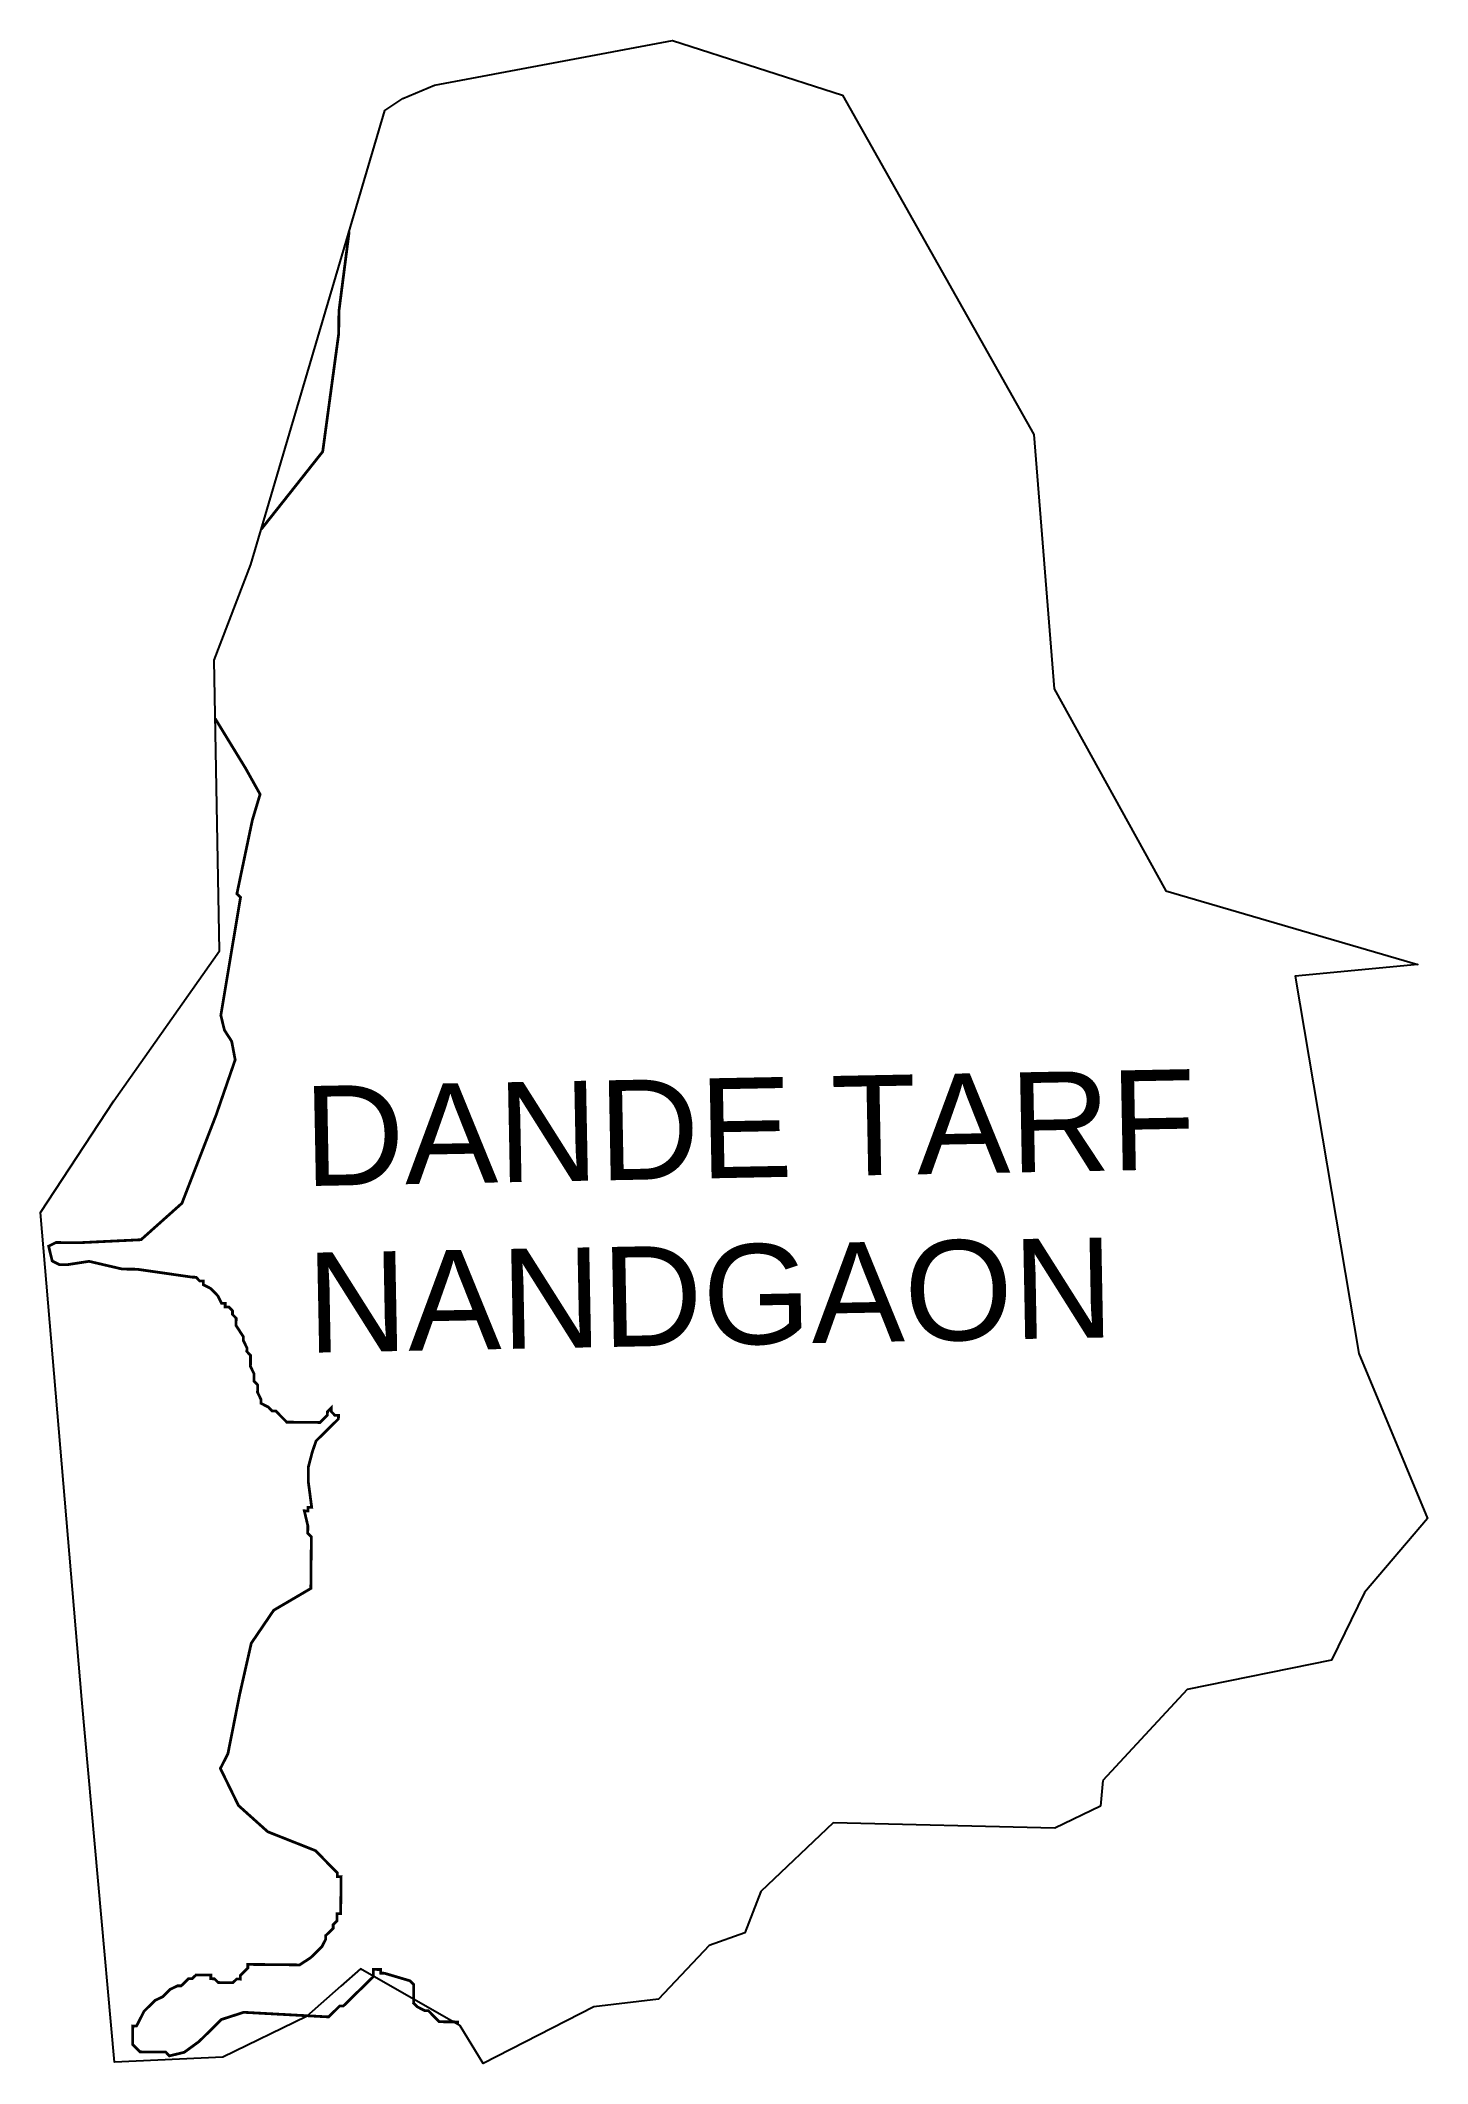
# Model space of a CAD drawing. Header units: metres. Extents: x 278833 to 280342, y 2036040 to 2038241.
import ezdxf

# ---------------------------------------------------------------- set-up
doc = ezdxf.new("R2010")
doc.units = ezdxf.units.M
for name, color, linetype in [('A-BLDG', 7, 'Continuous'), ('HAZARDS LINE', 1, 'Continuous'), ('village', 3, 'Continuous'), ('VILLAGE NAME', 250, 'Continuous')]:
    doc.layers.add(name, color=color, linetype=linetype)
doc.styles.get("Standard").update_dxf_attribs({"font": 'simplex.shx'})

msp = doc.modelspace()

# ---------------------------------------------------------------- linework, layer by layer
at = {"layer": 'A-BLDG', "color": 3, "flags": 128}
msp.add_lwpolyline([(279988.2, 2036348.1), (279985.9, 2036320)], dxfattribs=at)
at = {"layer": 'HAZARDS LINE', "lineweight": 18}
for points in [[(279073.1, 2037709, 3.01, 3.01, 0), (279139.9, 2037793.4, 3.01, 3.01, 0), (279157.3, 2037921.7, 3.01, 3.01, 0), (279157.4, 2037929.8, 3.01, 3.01, 0), (279157.4, 2037933.8, 3.01, 3.01, 0), (279157.5, 2037941.8, 3.01, 3.01, 0), (279157.5, 2037945.8, 3.01, 3.01, 0), (279168.7, 2038032.8, 3.01, 3.01, 0)], [(279286.7, 2036082.7, 3.01, 3.01, 0), (279286.7, 2036085.4, 3.01, 3.01, 0), (279282.7, 2036085.5, 3.01, 3.01, 0), (279278.7, 2036085.5, 3.01, 3.01, 0), (279274.7, 2036085.5, 3.01, 3.01, 0), (279270.6, 2036085.6, 3.01, 3.01, 0), (279266.6, 2036085.6, 3.01, 3.01, 0), (279254.7, 2036097.8, 3.01, 3.01, 0), (279250.7, 2036097.8, 3.01, 3.01, 0), (279242.7, 2036101.9, 3.01, 3.01, 0), (279238.7, 2036106, 3.01, 3.01, 0), (279238.8, 2036110, 3.01, 3.01, 0), (279238.9, 2036118, 3.01, 3.01, 0), (279238.9, 2036126.1, 3.01, 3.01, 0), (279235, 2036130.1, 3.01, 3.01, 0), (279207, 2036138.4, 3.01, 3.01, 0), (279202.9, 2036138.5, 3.01, 3.01, 0), (279203, 2036142.5, 3.01, 3.01, 0), (279199, 2036142.5, 3.01, 3.01, 0), (279195, 2036142.6, 3.01, 3.01, 0), (279194.9, 2036138.6, 3.01, 3.01, 0), (279194.9, 2036134.6, 3.01, 3.01, 0), (279190.8, 2036130.6, 3.01, 3.01, 0), (279186.8, 2036126.6, 3.01, 3.01, 0), (279178.6, 2036118.7, 3.01, 3.01, 0), (279170.5, 2036110.7, 3.01, 3.01, 0), (279162.4, 2036102.8, 3.01, 3.01, 0), (279158.4, 2036102.8, 3.01, 3.01, 0), (279154.4, 2036098.8, 3.01, 3.01, 0), (279146.2, 2036090.9, 3.01, 3.01, 0), (279054, 2036095.9, 3.01, 3.01, 0), (279029.8, 2036088.1, 3.01, 3.01, 0), (279005.5, 2036064.2, 3.01, 3.01, 0), (278989.3, 2036052.4, 3.01, 3.01, 0), (278973.2, 2036048.5, 3.01, 3.01, 0), (278969.2, 2036052.6, 3.01, 3.01, 0), (278965.2, 2036052.6, 3.01, 3.01, 0), (278961.2, 2036052.7, 3.01, 3.01, 0), (278957.2, 2036052.7, 3.01, 3.01, 0), (278953.1, 2036052.7, 3.01, 3.01, 0), (278949.1, 2036052.8, 3.01, 3.01, 0), (278945.1, 2036052.8, 3.01, 3.01, 0), (278941.1, 2036052.9, 3.01, 3.01, 0), (278937.1, 2036056.9, 3.01, 3.01, 0), (278933.2, 2036061, 3.01, 3.01, 0), (278933.2, 2036065, 3.01, 3.01, 0), (278933.2, 2036069, 3.01, 3.01, 0), (278933.3, 2036077, 3.01, 3.01, 0), (278933.4, 2036081.1, 3.01, 3.01, 0), (278937.4, 2036081, 3.01, 3.01, 0), (278945.6, 2036097, 3.01, 3.01, 0), (278949.6, 2036101, 3.01, 3.01, 0), (278953.7, 2036104.9, 3.01, 3.01, 0), (278957.7, 2036108.9, 3.01, 3.01, 0), (278965.8, 2036112.8, 3.01, 3.01, 0), (278973.9, 2036120.8, 3.01, 3.01, 0), (278982, 2036124.7, 3.01, 3.01, 0), (278986, 2036124.7, 3.01, 3.01, 0), (278990.1, 2036128.7, 3.01, 3.01, 0), (278994.1, 2036132.6, 3.01, 3.01, 0), (278998.1, 2036132.6, 3.01, 3.01, 0), (279002.2, 2036136.6, 3.01, 3.01, 0), (279006.2, 2036136.5, 3.01, 3.01, 0), (279010.2, 2036136.5, 3.01, 3.01, 0), (279014.2, 2036136.4, 3.01, 3.01, 0), (279018.2, 2036136.4, 3.01, 3.01, 0), (279018.2, 2036132.4, 3.01, 3.01, 0), (279022.2, 2036132.3, 3.01, 3.01, 0), (279026.2, 2036128.3, 3.01, 3.01, 0), (279030.2, 2036128.2, 3.01, 3.01, 0), (279034.2, 2036128.2, 3.01, 3.01, 0), (279038.2, 2036128.2, 3.01, 3.01, 0), (279042.2, 2036128.1, 3.01, 3.01, 0), (279046.3, 2036132.1, 3.01, 3.01, 0), (279050.3, 2036132, 3.01, 3.01, 0), (279050.4, 2036136.1, 3.01, 3.01, 0), (279054.4, 2036140, 3.01, 3.01, 0), (279058.5, 2036144, 3.01, 3.01, 0), (279058.5, 2036148, 3.01, 3.01, 0), (279062.5, 2036148, 3.01, 3.01, 0), (279066.5, 2036147.9, 3.01, 3.01, 0), (279070.6, 2036147.9, 3.01, 3.01, 0), (279074.6, 2036147.9, 3.01, 3.01, 0), (279078.6, 2036147.8, 3.01, 3.01, 0), (279102.7, 2036147.6, 3.01, 3.01, 0), (279106.7, 2036147.5, 3.01, 3.01, 0), (279110.7, 2036147.5, 3.01, 3.01, 0), (279114.7, 2036147.4, 3.01, 3.01, 0), (279126.8, 2036155.3, 3.01, 3.01, 0), (279130.9, 2036159.3, 3.01, 3.01, 0), (279135, 2036163.3, 3.01, 3.01, 0), (279139, 2036167.3, 3.01, 3.01, 0), (279143.1, 2036175.2, 3.01, 3.01, 0), (279143.1, 2036179.3, 3.01, 3.01, 0), (279147.2, 2036183.2, 3.01, 3.01, 0), (279151.3, 2036187.2, 3.01, 3.01, 0), (279151.3, 2036191.2, 3.01, 3.01, 0), (279155.4, 2036195.2, 3.01, 3.01, 0), (279155.4, 2036203.2, 3.01, 3.01, 0), (279159.5, 2036203.2, 3.01, 3.01, 0), (279159.5, 2036207.2, 3.01, 3.01, 0), (279159.5, 2036211.2, 3.01, 3.01, 0), (279159.6, 2036215.2, 3.01, 3.01, 0), (279159.6, 2036219.2, 3.01, 3.01, 0), (279159.7, 2036223.3, 3.01, 3.01, 0), (279159.7, 2036231.3, 3.01, 3.01, 0), (279159.8, 2036235.3, 3.01, 3.01, 0), (279159.8, 2036239.3, 3.01, 3.01, 0), (279159.9, 2036243.3, 3.01, 3.01, 0), (279155.9, 2036243.4, 3.01, 3.01, 0), (279155.9, 2036247.4, 3.01, 3.01, 0), (279132.1, 2036271.7, 3.01, 3.01, 0), (279080.1, 2036292.3, 3.01, 3.01, 0), (279048.3, 2036320.8, 3.01, 3.01, 0), (279028.6, 2036361.1, 3.01, 3.01, 0), (279036.8, 2036377.1, 3.01, 3.01, 0), (279049.5, 2036441.2, 3.01, 3.01, 0), (279062.2, 2036497.3, 3.01, 3.01, 0), (279086.6, 2036533.2, 3.01, 3.01, 0), (279127, 2036556.9, 3.01, 3.01, 0), (279127.5, 2036609.1, 3.01, 3.01, 0), (279127.6, 2036613.1, 3.01, 3.01, 0), (279123.6, 2036617.1, 3.01, 3.01, 0), (279123.7, 2036621.1, 3.01, 3.01, 0), (279123.7, 2036625.2, 3.01, 3.01, 0), (279119.9, 2036641.3, 3.01, 3.01, 0), (279123.9, 2036641.2, 3.01, 3.01, 0), (279123.9, 2036645.2, 3.01, 3.01, 0), (279127.9, 2036645.2, 3.01, 3.01, 0), (279124.2, 2036673.3, 3.01, 3.01, 0), (279124.4, 2036689.4, 3.01, 3.01, 0), (279128.6, 2036705.4, 3.01, 3.01, 0), (279132.7, 2036717.4, 3.01, 3.01, 0), (279157, 2036741.3, 3.01, 3.01, 0), (279157.1, 2036745.3, 3.01, 3.01, 0), (279153.1, 2036745.3, 3.01, 3.01, 0), (279149.1, 2036749.4, 3.01, 3.01, 0), (279149.1, 2036753.4, 3.01, 3.01, 0), (279145.1, 2036749.4, 3.01, 3.01, 0), (279145, 2036745.4, 3.01, 3.01, 0), (279141, 2036741.4, 3.01, 3.01, 0), (279136.9, 2036737.4, 3.01, 3.01, 0), (279132.9, 2036737.5, 3.01, 3.01, 0), (279128.9, 2036737.5, 3.01, 3.01, 0), (279124.9, 2036737.6, 3.01, 3.01, 0), (279120.9, 2036737.6, 3.01, 3.01, 0), (279116.8, 2036737.7, 3.01, 3.01, 0), (279112.8, 2036737.7, 3.01, 3.01, 0), (279108.8, 2036737.7, 3.01, 3.01, 0), (279104.8, 2036737.8, 3.01, 3.01, 0), (279100.8, 2036737.8, 3.01, 3.01, 0), (279096.8, 2036741.9, 3.01, 3.01, 0), (279092.8, 2036745.9, 3.01, 3.01, 0), (279088.9, 2036750, 3.01, 3.01, 0), (279084.9, 2036750, 3.01, 3.01, 0), (279080.9, 2036754.1, 3.01, 3.01, 0), (279072.9, 2036758.2, 3.01, 3.01, 0), (279072.9, 2036762.2, 3.01, 3.01, 0), (279069, 2036770.3, 3.01, 3.01, 0), (279069.1, 2036774.3, 3.01, 3.01, 0), (279069.1, 2036778.3, 3.01, 3.01, 0), (279065.1, 2036782.4, 3.01, 3.01, 0), (279065.2, 2036786.4, 3.01, 3.01, 0), (279065.2, 2036790.4, 3.01, 3.01, 0), (279061.3, 2036798.5, 3.01, 3.01, 0), (279061.4, 2036806.5, 3.01, 3.01, 0), (279061.4, 2036810.5, 3.01, 3.01, 0), (279057.4, 2036814.6, 3.01, 3.01, 0), (279057.5, 2036818.6, 3.01, 3.01, 0), (279053.5, 2036826.7, 3.01, 3.01, 0), (279053.6, 2036830.7, 3.01, 3.01, 0), (279045.7, 2036842.8, 3.01, 3.01, 0), (279045.7, 2036846.8, 3.01, 3.01, 0), (279045.8, 2036850.8, 3.01, 3.01, 0), (279041.8, 2036854.9, 3.01, 3.01, 0), (279041.8, 2036858.9, 3.01, 3.01, 0), (279037.9, 2036863, 3.01, 3.01, 0), (279033.8, 2036863, 3.01, 3.01, 0), (279033.9, 2036867, 3.01, 3.01, 0), (279029.9, 2036867.1, 3.01, 3.01, 0), (279025.9, 2036875.1, 3.01, 3.01, 0), (279022, 2036879.2, 3.01, 3.01, 0), (279018, 2036883.2, 3.01, 3.01, 0), (279010, 2036887.3, 3.01, 3.01, 0), (279010, 2036891.4, 3.01, 3.01, 0), (279006, 2036891.4, 3.01, 3.01, 0), (279002.1, 2036895.4, 3.01, 3.01, 0), (278998, 2036895.5, 3.01, 3.01, 0), (278937.9, 2036904.1, 3.01, 3.01, 0), (278921.9, 2036904.3, 3.01, 3.01, 0), (278885.8, 2036912.7, 3.01, 3.01, 0), (278861.7, 2036909, 3.01, 3.01, 0), (278853.7, 2036909, 3.01, 3.01, 0), (278845.7, 2036913.1, 3.01, 3.01, 0), (278841.8, 2036929.2, 3.01, 3.01, 0), (278849.9, 2036933.2, 3.01, 3.01, 0), (278874, 2036932.9, 3.01, 3.01, 0), (278942.3, 2036936.2, 3.01, 3.01, 0), (278986.8, 2036975.9, 3.01, 3.01, 0), (279024, 2037071.9, 3.01, 3.01, 0), (279044.7, 2037131.9, 3.01, 3.01, 0), (279040.9, 2037152, 3.01, 3.01, 0), (279033, 2037164.2, 3.01, 3.01, 0), (279029.1, 2037180.3, 3.01, 3.01, 0), (279050.5, 2037308.5, 3.01, 3.01, 0), (279046.6, 2037312.6, 3.01, 3.01, 0), (279063.4, 2037392.7, 3.01, 3.01, 0), (279071.8, 2037420.7, 3.01, 3.01, 0), (279056, 2037449, 3.01, 3.01, 0), (279022.9, 2037503.1, 3.01, 3.01, 0)]]:
    msp.add_lwpolyline(points, format="xyseb", dxfattribs=at)
at = {"layer": 'village', "color": 3, "true_color": 0x00ff00}
for points in [[(279985.9, 2036320, 0), (279936.2, 2036296.1, 0), (279695.1, 2036301.8, 0), (279616.5, 2036227.3, 0), (279598.9, 2036182.2, 0), (279560.2, 2036168.6, 0), (279505.1, 2036110.1, 0), (279434.6, 2036102, 0), (279314.5, 2036040.2, 0), (279289.5, 2036081.1, 0), (279181, 2036143.2, 0), (279159.5, 2036124.3, 0), (279122.4, 2036091.5, 0), (279031.1, 2036047.1, 0), (278913.3, 2036041.6, 0), (278877.8, 2036436, 0), (278832.9, 2036965.8, 0), (278912.9, 2037087.1, 0), (279027.6, 2037250.4, 0), (279021.8, 2037566.6, 0), (279061.8, 2037670.8, 0), (279207.6, 2038164.6, 0), (279227.1, 2038177.4, 0), (279261.4, 2038191.8, 0), (279520.3, 2038240.6, 0), (279705.2, 2038181.1, 0), (279913.3, 2037812.2, 0), (279935.4, 2037535.5, 0), (280056.9, 2037315.6, 0), (280330.8, 2037235.4, 0), (280197.4, 2037223, 0), (280266.7, 2036812.4, 0)], [(280266.7, 2036812.4, 0), (280341.5, 2036633.1, 0), (280273, 2036552.4, 0), (280237, 2036478.9, 0), (280080.2, 2036447, 0), (279988.2, 2036348.1, 0)]]:
    msp.add_polyline3d(points, dxfattribs=at)

# ---------------------------------------------------------------- texts
at = {"layer": 'VILLAGE NAME', "insert": (279118, 2037103.2), "char_height": 108.748, "attachment_point": 1, "rotation": 1.1028}
msp.add_mtext_dynamic_manual_height_columns('{\\fArial|b0|i0|c0|p34;DANDE TARF NANDGAON}', width=1353.069, gutter_width=543.7, heights=[0], dxfattribs=at)

doc.saveas('drawing.dxf')
